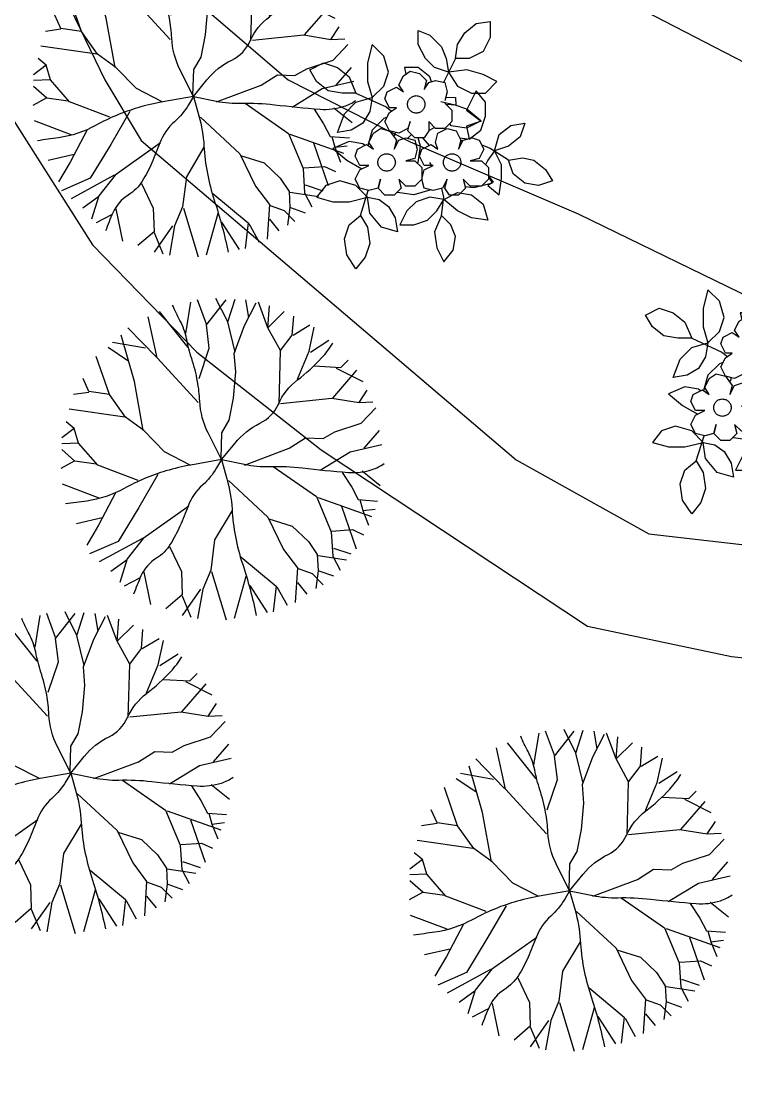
# Model space of a CAD drawing. Header units: millimetres. Extents: x 1101 to 4203, y 1053 to 1744.
# Drawn here: x 1724.87 to 1735.69, y 1444.47 to 1460.48 of the extents above; entities that cross this region are included whole.
import ezdxf

# ---------------------------------------------------------------- set-up
doc = ezdxf.new("R2010")
doc.units = ezdxf.units.MM
doc.layers.add('01_Fina', color=7, linetype='Continuous')
doc.layers.add('NEW_PLANTS', color=7, linetype='Continuous')
doc.styles.get("Standard").update_dxf_attribs({"font": 'arial.ttf'})

# ---------------------------------------------------------------- blocks, each defined once
blk = doc.blocks.new('shrubs')
at = {"layer": 'NEW_PLANTS', "color": 70, "linetype": 'Continuous'}
for points in [[(4520.96, 914.63), (4520.96, 913.08), (4520.3, 911.76), (4518.98, 911.1), (4517.65, 911.1), (4517.87, 912.42), (4518.54, 913.53), (4519.64, 914.41)], [(4514.12, 913.75), (4515.23, 913.3), (4516.33, 912.2), (4516.77, 911.1), (4516.99, 909.78), (4515.67, 910.22), (4514.79, 911.1), (4514.12, 912.42)], [(4509.71, 912.42), (4509.27, 910.66), (4509.27, 908.89), (4509.71, 907.35), (4510.82, 908.45), (4511.26, 909.78), (4510.82, 911.32)], [(4503.76, 910), (4505.08, 910.66), (4506.4, 910.22), (4507.51, 909.33), (4508.17, 907.79), (4506.85, 907.79), (4505.52, 908.01), (4504.42, 908.89)], [(4521.62, 908.89), (4520.3, 909.55), (4518.76, 910), (4516.99, 909.78), (4517.87, 908.45), (4519.2, 907.79), (4520.52, 907.79)], [(4506.4, 904.04), (4507.07, 905.8), (4508.17, 906.91), (4509.71, 907.35), (4509.49, 906.03), (4508.83, 904.92), (4507.73, 904.26)], [(4518.98, 903.38), (4520.08, 904.26), (4520.52, 905.58), (4520.52, 906.91), (4519.64, 908.01), (4518.73, 906.15), (4520.1, 905.12), (4518.73, 904.64)], [(4524.27, 904.92), (4523.83, 903.6), (4522.73, 902.72), (4521.4, 902.28), (4521.84, 903.82), (4522.95, 904.7)], [(4526.92, 899.41), (4525.59, 898.97), (4524.27, 899.19), (4523.17, 900.07), (4522.73, 901.39), (4524.05, 901.61), (4525.15, 901.39), (4526.25, 900.51)], [(4504.42, 897.86), (4505.96, 897.42), (4507.51, 897.42), (4509.27, 897.86), (4508.17, 898.97), (4506.63, 899.41), (4505.3, 898.97)], [(4520.74, 895.66), (4519.2, 895.88), (4517.87, 896.54), (4516.55, 897.64), (4517.87, 898.3), (4519.2, 898.08), (4520.3, 897.2)], [(4512.14, 894.55), (4510.6, 895), (4509.49, 896.32), (4509.27, 897.86), (4510.37, 897.64), (4511.26, 896.98), (4511.92, 895.88)], [(4512.36, 895.22), (4513.68, 895.22), (4515.01, 895.66), (4515.89, 896.54), (4516.55, 897.64), (4515.23, 897.86), (4513.9, 897.42), (4513.02, 896.54)], [(4508.17, 891.03), (4507.29, 892.35), (4507.07, 893.89), (4507.51, 895.22), (4508.61, 896.1), (4509.27, 895), (4509.49, 893.45), (4509.05, 892.13)], [(4516.55, 891.69), (4517.43, 892.79), (4517.65, 894.11), (4517.21, 895.22), (4516.33, 896.1), (4515.67, 894.55), (4515.89, 893.01)]]:
    blk.add_lwpolyline(points, close=True, dxfattribs=at)
for points in [[(4515.38, 908.87), (4515.23, 909.33), (4514.12, 910.22), (4512.8, 910.22), (4512.94, 909.6)], [(4517.65, 911.1), (4516.51, 908.81)], [(4508.17, 907.79), (4511.04, 906.47), (4511.57, 906.06)], [(4512.61, 908.04), (4512.58, 907.98)], [(4516.73, 907.38), (4517.65, 907.35), (4517.7, 906.63), (4516.76, 906.69)], [(4517.1, 904.86), (4517.21, 904.7), (4518.76, 904.48), (4520.08, 905.14), (4518.76, 906.25), (4517.63, 906.63), (4516.28, 906.94)], [(4511.15, 905.48), (4510.82, 905.36), (4509.71, 904.26), (4509.29, 902.8)], [(4513.25, 904.76), (4513.28, 904.74)], [(4515.65, 904.51), (4515.23, 904.26), (4515.11, 904.26)], [(4509.02, 902.78), (4508.83, 902.94), (4507.51, 903.16), (4505.96, 902.5), (4507.29, 901.39), (4508.74, 900.56)], [(4511.78, 903.65), (4511.92, 903.82), (4511.94, 904.04)], [(4513.48, 903.84), (4513.12, 903.47)], [(4513.13, 903.47), (4513.24, 903.6)], [(4514.03, 901.09), (4514.12, 901.17), (4514.34, 902.72), (4514.11, 903.52)], [(4514.52, 903.52), (4515.14, 902.77)], [(4518.78, 903.4), (4518.09, 903.48)], [(4518.37, 903.26), (4518.15, 903.21)], [(4522.73, 901.39), (4520.96, 902.5), (4520.15, 902.86)], [(4520.8, 899.88), (4521.27, 899.28), (4520.74, 898.97), (4521.84, 898.08), (4522.06, 899.63), (4522.06, 900.95), (4521.4, 902.28), (4520.74, 901.39), (4520.52, 900.95)], [(4515.42, 900.83), (4515.23, 901.17)], [(4514.45, 900.25), (4514.6, 900.19)], [(4516.8, 899.33), (4516.75, 899.35)], [(4520.8, 899.76), (4521.18, 899.19), (4519.42, 898.75), (4518.57, 898.85)], [(4508.61, 896.1), (4509.35, 898.5)], [(4515.25, 898.56), (4515.23, 898.53), (4513.68, 898.08), (4512.14, 898.3), (4512.11, 898.33)], [(4516.33, 896.1), (4516.55, 897.86), (4516.35, 898.68)]]:
    blk.add_lwpolyline(points, dxfattribs=at)
at = {"layer": 'NEW_PLANTS', "color": 30, "linetype": 'Continuous', "true_color": 0xf26722}
blk.add_lwpolyline([(4516.64, 906.81), (4517.3, 906.15), (4517.3, 905.06), (4516.64, 904.4), (4515.76, 904.4), (4515.11, 905.06), (4515.11, 904.18), (4514.67, 903.52), (4513.79, 903.52), (4513.13, 904.18), (4513.35, 905.06), (4513.13, 904.4), (4512.26, 903.96), (4511.38, 904.18), (4510.94, 905.06), (4511.38, 905.93), (4512.04, 906.37), (4511.38, 906.37), (4510.94, 907.25), (4511.16, 907.91), (4512.04, 908.34), (4512.7, 907.91), (4512.26, 908.56), (4512.7, 909.44), (4513.35, 909.88), (4514.23, 909.66), (4514.89, 909), (4514.67, 908.12), (4515.11, 908.78), (4515.76, 909), (4516.64, 908.78), (4516.86, 907.91), (4516.64, 907.03)], dxfattribs=at)
for points in [[(4513.1, 906.71, -0.098476), (4513.16, 907.03, -0.098485), (4513.34, 907.29, -0.098498), (4513.61, 907.47, -0.098507), (4513.93, 907.54, -0.098507), (4514.24, 907.47, -0.098498), (4514.51, 907.29, -0.098485), (4514.69, 907.03, -0.098476), (4514.75, 906.71, -0.098476), (4514.69, 906.39, -0.098485), (4514.51, 906.12, -0.098498), (4514.24, 905.94, -0.098507), (4513.93, 905.88, -0.098507), (4513.61, 905.94, -0.098498), (4513.34, 906.12, -0.098485), (4513.16, 906.39, -0.098476)], [(4510.27, 901.17, -0.098476), (4510.33, 901.49, -0.098485), (4510.51, 901.76, -0.098498), (4510.78, 901.94, -0.098507), (4511.1, 902, -0.098507), (4511.42, 901.94, -0.098498), (4511.68, 901.76, -0.098485), (4511.86, 901.49, -0.098476), (4511.93, 901.17, -0.098476), (4511.86, 900.86, -0.098485), (4511.68, 900.59, -0.098498), (4511.42, 900.41, -0.098507), (4511.1, 900.34, -0.098507), (4510.78, 900.41, -0.098498), (4510.51, 900.59, -0.098485), (4510.33, 900.86, -0.098476)], [(4516.51, 901.17, -0.098476), (4516.57, 901.49, -0.098485), (4516.75, 901.76, -0.098498), (4517.02, 901.94, -0.098507), (4517.34, 902, -0.098507), (4517.66, 901.94, -0.098498), (4517.93, 901.76, -0.098485), (4518.11, 901.49, -0.098476), (4518.17, 901.17, -0.098476), (4518.11, 900.86, -0.098485), (4517.93, 900.59, -0.098498), (4517.66, 900.41, -0.098507), (4517.34, 900.34, -0.098507), (4517.02, 900.41, -0.098498), (4516.75, 900.59, -0.098485), (4516.57, 900.86, -0.098476)]]:
    blk.add_lwpolyline(points, format="xyb", close=True, dxfattribs=at)
for points in [[(4509.41, 900.89), (4508.53, 900.89), (4508.1, 901.77), (4508.31, 902.43), (4509.19, 902.87), (4509.85, 902.43), (4509.41, 903.08), (4509.85, 903.96), (4510.51, 904.4), (4511.38, 904.18), (4512.04, 903.3), (4511.82, 902.43), (4512.26, 903.3), (4512.92, 903.52), (4513.79, 903.3), (4514.01, 902.43), (4513.79, 901.55), (4512.92, 901.33), (4513.79, 901.33), (4514.45, 900.67), (4514.45, 899.58), (4513.79, 898.92), (4512.92, 898.92), (4512.26, 899.58), (4512.48, 898.7), (4511.82, 898.04), (4510.94, 898.04), (4510.29, 898.7), (4510.51, 899.58), (4510.29, 898.7), (4509.41, 898.48), (4508.53, 898.7), (4508.1, 899.58), (4508.53, 900.46)], [(4515.54, 900.89), (4514.67, 900.89), (4514.23, 901.77), (4514.45, 902.43), (4515.33, 902.87), (4515.98, 902.43), (4515.76, 903.08), (4515.98, 903.96), (4516.86, 904.4), (4517.74, 904.18), (4518.17, 903.3), (4517.95, 902.43), (4518.39, 903.3), (4519.27, 903.52), (4519.93, 903.3), (4520.36, 902.43), (4519.93, 901.55), (4519.05, 901.33), (4520.15, 901.33), (4520.8, 900.67), (4520.8, 899.58), (4520.15, 898.92), (4519.05, 898.92), (4518.39, 899.58), (4518.61, 898.7), (4517.95, 898.04), (4517.08, 898.04), (4516.64, 898.7), (4516.86, 899.58), (4516.42, 898.7), (4515.54, 898.48), (4514.67, 898.7), (4514.45, 899.58), (4514.67, 900.46)]]:
    blk.add_lwpolyline(points, close=True, dxfattribs=at)
blk = doc.blocks.new('tree9')
at = {"color": 106}
for p, q in [((950.745, 450.953), (951.137, 453.397)), ((952.341, 451.69), (951.65, 453.574)), ((952.341, 451.634), (953.87, 453.574)), ((953.992, 451.858), (953.078, 453.686)), ((953.992, 451.858), (954.561, 453.63)), ((955.298, 451.578), (956.212, 453.341)), ((955.643, 452.203), (955.41, 453.574)), ((957.117, 451.41), (956.38, 453.397)), ((957.117, 451.41), (957.238, 453.117)), ((948.525, 449.069), (947.835, 452.259)), ((950.913, 449.871), (948.693, 452.66)), ((957.117, 451.41), (958.376, 452.66)), ((959.001, 450.841), (959.113, 452.315)), ((948.46, 449.125), (946.24, 451.41)), ((952.564, 449.815), (952.341, 451.634)), ((954.561, 449.526), (953.992, 451.858)), ((954.505, 449.414), (955.298, 451.578)), ((958.087, 449.638), (957.117, 451.41)), ((959.057, 450.841), (960.363, 451.634)), ((960.307, 449.582), (960.708, 451.466)), ((946.753, 447.25), (945.727, 450.841)), ((958.087, 449.638), (959.001, 450.841)), ((946.24, 448.845), (944.71, 449.871)), ((947.611, 449.815), (945.046, 450.272)), ((951.772, 447.473), (952.564, 449.815)), ((960.419, 449.526), (961.846, 450.44)), ((944.822, 446.223), (943.796, 449.19)), ((951.706, 445.598), (948.525, 449.069)), ((954.617, 447.987), (954.505, 449.414)), ((957.975, 445.487), (958.087, 449.638)), ((959.402, 447.417), (960.307, 449.582)), ((962.76, 448.332), (963.329, 448.901)), ((960.708, 448.444), (962.76, 448.332)), ((962.135, 445.944), (964.01, 448.108)), ((962.415, 448.276), (964.467, 447.25)), ((943.227, 446.457), (942.77, 447.473)), ((947.443, 443.434), (946.753, 447.25)), ((954.439, 445.944), (954.617, 447.987)), ((944.822, 446.223), (943.227, 446.457)), ((964.178, 445.598), (964.813, 446.569)), ((943.227, 446.391), (942.033, 446.223)), ((946.072, 444.46), (944.822, 446.223)), ((954.104, 444.227), (954.439, 445.944)), ((958.087, 445.542), (962.07, 445.944)), ((962.07, 445.944), (964.178, 445.598)), ((964.178, 445.598), (965.26, 445.654)), ((946.016, 444.46), (941.688, 445.085)), ((964.355, 444.003), (965.493, 445.197)), ((942.089, 443.602), (941.464, 444.115)), ((947.499, 443.434), (946.072, 444.46)), ((953.535, 443.266), (954.104, 444.227)), ((962.303, 443.322), (964.355, 444.003)), ((942.089, 443.602), (941.119, 442.865)), ((942.425, 442.464), (942.089, 443.602)), ((949.094, 441.783), (947.499, 443.434)), ((953.479, 441.27), (953.535, 443.266)), ((961.389, 442.809), (962.303, 443.322)), ((964.579, 442.063), (965.773, 443.434)), ((942.425, 442.464), (941.119, 442.408)), ((943.908, 440.757), (942.425, 442.464)), ((958.768, 442.063), (960.027, 442.865)), ((960.027, 442.865), (961.389, 442.809)), ((963.497, 441.783), (965.951, 442.352)), ((942.145, 441.046), (941.119, 441.951)), ((951.081, 440.757), (949.094, 441.783)), ((955.298, 440.757), (958.768, 442.063)), ((961.165, 440.356), (963.497, 441.783)), ((942.089, 441.046), (941.063, 440.477)), ((943.796, 440.813), (942.145, 441.046)), ((947.042, 439.563), (943.908, 440.757)), ((948.581, 440.02), (947.098, 437.455)), ((957.518, 440.645), (960.876, 438.313)), ((962.872, 440.188), (963.609, 439.05)), ((964.411, 440.3), (965.829, 439.162)), ((944.02, 438.192), (941.175, 439.274)), ((954.048, 439.563), (957.117, 436.718)), ((963.609, 439.05), (964.122, 438.08)), ((945.279, 438.593), (943.964, 436.084)), ((960.876, 438.313), (962.014, 435.58)), ((960.997, 438.248), (965.148, 436.774)), ((947.098, 437.455), (945.503, 434.834)), ((950.969, 437.567), (947.443, 435.067)), ((962.816, 437.567), (963.954, 434.264)), ((964.122, 438.08), (965.605, 437.968)), ((964.234, 438.08), (964.467, 437.231)), ((944.253, 436.662), (942.257, 436.205)), ((954.328, 437.231), (952.966, 434.945)), ((957.117, 436.718), (958.32, 434.209)), ((957.173, 436.597), (959.001, 436.028)), ((964.467, 437.231), (965.438, 437.343)), ((964.467, 437.231), (964.924, 436.084)), ((943.964, 436.084), (943.059, 434.554)), ((959.001, 436.028), (960.251, 434.834)), ((962.07, 435.636), (963.665, 435.748)), ((963.665, 435.748), (964.523, 435.347)), ((947.378, 435.067), (944.02, 433.238)), ((947.443, 435.067), (946.184, 433.472)), ((952.966, 434.945), (952.676, 432.613)), ((962.014, 435.58), (962.135, 433.695)), ((945.503, 434.834), (943.283, 433.863)), ((949.486, 434.432), (950.4, 432.501)), ((958.32, 434.209), (959.402, 432.781)), ((960.251, 434.834), (960.932, 433.807)), ((962.191, 434.32), (963.553, 433.863)), ((946.184, 433.416), (944.934, 432.501)), ((946.184, 433.472), (945.615, 431.643)), ((955.018, 433.639), (957.751, 431.363)), ((960.932, 433.807), (960.997, 432.557)), ((960.997, 433.751), (963.217, 433.416)), ((962.135, 433.695), (962.704, 432.613)), ((950.4, 432.501), (950.456, 430.682)), ((952.676, 432.613), (952.051, 431.13)), ((952.732, 432.501), (953.87, 428.742)), ((959.402, 432.781), (959.225, 430.104)), ((959.458, 432.725), (960.54, 432.334)), ((960.997, 432.557), (960.82, 431.186)), ((961.053, 432.557), (962.191, 432.156)), ((947.154, 431.988), (945.96, 431.363)), ((947.499, 432.445), (948.012, 429.936)), ((955.41, 432.1), (954.505, 428.854)), ((959.402, 431.643), (960.139, 430.738)), ((960.54, 432.334), (961.389, 431.475)), ((951.884, 431.13), (950.456, 429.087)), ((952.051, 431.13), (951.65, 428.854)), ((955.699, 431.419), (957.061, 429.311)), ((957.751, 431.363), (957.518, 429.367)), ((957.807, 431.307), (958.6, 429.88)), ((950.456, 430.682), (949.206, 429.6)), ((950.456, 430.617), (951.137, 428.966))]:
    blk.add_line(p, q, dxfattribs=at)
for points in [[(953.512, 441.175), (952.469, 443.261, -0.10411), (951.828, 445.71, 0.032984), (951.65, 447.25, 0.034072), (951.203, 449.013, -0.030956), (950.801, 450.552, 0.076171), (950.288, 451.979, -0.026216), (949.719, 453.173, 1.568784)], [(953.512, 441.175), (954.561, 442.464, -0.107856), (956.492, 444.003, 0.175024), (957.919, 445.487, -0.125464), (959.402, 447.362, 0.043348), (961.277, 449.069, 0.04978), (962.135, 450.207, -8.896609)], [(953.512, 441.175), (951.137, 440.757, 0.029099), (949.206, 440.3, 0.05336), (945.96, 438.938, -0.09082), (943.059, 437.968, -0.003401), (941.408, 437.744, 1.084963)], [(953.512, 441.175), (953.133, 440.533, -0.07796), (952.051, 439.218, 0.120857), (950.913, 437.567, -0.011392), (950.288, 436.028, -0.038005), (949.542, 434.61, -0.112949), (948.46, 433.528, 0.14803), (947.266, 432.156, 0.020427), (946.697, 430.738, 1.639795)], [(953.512, 441.175), (955.298, 440.813, 0.056937), (957.238, 440.645, -0.035612), (959.794, 440.533, 0.008822), (963.329, 440.188, 0.099585), (965.204, 440.412, 0.073278), (966.118, 440.869, -1.918828)], [(953.512, 441.175), (953.936, 439.675, -0.054456), (954.328, 437.343, 0.065281), (955.13, 433.126, -0.028329), (956.212, 429.087, 4.035528)]]:
    blk.add_lwpolyline(points, format="xyb", dxfattribs=at)
at = {"color": 106, "flags": 1}
for tag, p in [('ITEM', (953.789, 443.708)), ('SIZE', (953.535, 441.158))]:
    blk.add_attdef(tag, p, '', height=2.086, dxfattribs=at)
blk = doc.blocks.new('Borde del rio puyo')
for name, p, xscale, yscale, zscale in [('tree9', (1541.472, 1373.279), 0.1950770953426661, 0.1950770953426661, 0.1950770953426661), ('shrubs', (1014.792, 1315.388), 0.1586335689872081, 0.1586335689872081, 0.1586335689872081), ('shrubs', (1019.872, 1311.676), 0.1586335689872081, 0.1586335689872081, 0.1586335689872081), ('tree9', (1541.897, 1367.782), 0.1950770953426661, 0.1950770953426661, 0.1950770953426661), ('tree9', (1539.615, 1363.037), 0.1950770953426661, 0.1950770953426661, 0.1950770953426661), ('tree9', (1547.164, 1361.256), 0.1950770953426661, 0.1950770953426661, 0.1950770953426661)]:
    blk.add_blockref(name, p, dxfattribs=dict(xscale=xscale, yscale=yscale, zscale=zscale))

msp = doc.modelspace()

# ---------------------------------------------------------------- linework, layer by layer
msp.add_spline([(1206.55, 1742.411), (1198.036, 1713.245), (1191.712, 1699.458), (1188.115, 1692.655), (1185.804, 1676.355), (1188.204, 1664.121), (1192.37, 1645.395), (1198.957, 1631.579), (1205.919, 1617.923), (1212.006, 1606.116), (1219.798, 1593.741), (1226.027, 1584.556), (1235.412, 1573.916), (1239.381, 1569.044), (1262.456, 1553.753), (1273.817, 1547.943), (1292.279, 1545.864), (1304.629, 1545.032), (1323.86, 1547.241), (1343.768, 1554.244), (1348.177, 1560.24), (1355.099, 1558.478), (1361.05, 1563.528), (1368.811, 1564.744), (1375.81, 1569.684), (1387.223, 1575.308), (1397.875, 1585.58), (1409.717, 1597.182), (1418.41, 1615.582), (1419.855, 1625.077), (1420.374, 1641.997), (1422.228, 1651.701), (1429.173, 1651.447), (1435.26, 1654.709), (1443.361, 1656.59), (1455.3, 1651.182), (1462.27, 1643.182), (1465.927, 1633.22), (1474.194, 1620.717), (1478.652, 1616.668), (1481.052, 1602.658), (1484.132, 1591.314), (1484.891, 1574.332), (1484.358, 1564.209), (1486.422, 1559.181), (1489.394, 1548.073), (1492.669, 1543.867), (1495.886, 1536.945), (1501.551, 1533.066), (1522.852, 1526.997), (1548.84, 1524.652), (1563.366, 1519.91), (1597.015, 1518.916), (1608.069, 1518.759), (1621.874, 1530.8), (1629.228, 1540.852), (1637.328, 1541.751), (1654.578, 1528.415), (1666.447, 1514.072), (1678.809, 1502.283), (1683.259, 1485.417), (1688.258, 1473.248), (1696.093, 1461.999), (1707.128, 1455.142), (1716.579, 1451.321), (1728.091, 1440.45), (1739.119, 1428.492), (1751.998, 1419.885), (1768.138, 1407.716), (1779.751, 1403.892), (1792.302, 1394.742), (1800.327, 1389.872), (1811.751, 1382.948), (1818.472, 1377.635), (1820.168, 1369.015), (1828.212, 1360.848), (1834.333, 1353.311), (1847.27, 1343.538), (1858.598, 1336.789), (1868.42, 1330.801), (1878.399, 1329.631), (1894.155, 1331.085)], degree=3)
for points, knots in [([(1581.9, 1515.8), (1582.209, 1515.812), (1582.517, 1515.825), (1584.749, 1515.917), (1586.661, 1516.002), (1589.75, 1516.082), (1590.935, 1516.099), (1593.066, 1516.088), (1594.015, 1516.068), (1595.507, 1516.005), (1596.052, 1515.975), (1597.206, 1515.896), (1597.824, 1515.843), (1599.088, 1515.729), (1599.731, 1515.668), (1601.692, 1515.499), (1603.039, 1515.403), (1605.802, 1515.409), (1607.221, 1515.51), (1609.859, 1516.073), (1611.019, 1516.465), (1613.224, 1517.462), (1614.271, 1518.067), (1617.265, 1520.139), (1619.046, 1521.855), (1621.374, 1524.643), (1622.074, 1525.575), (1623.163, 1527.164), (1623.576, 1527.806), (1624.31, 1529.013), (1624.635, 1529.579), (1625.25, 1530.689), (1625.542, 1531.235), (1626.391, 1532.829), (1626.923, 1533.828), (1627.984, 1535.58), (1628.513, 1536.33), (1629.362, 1537.265), (1629.679, 1537.557), (1630.215, 1537.957), (1630.43, 1538.094), (1630.882, 1538.333), (1631.134, 1538.443), (1632.092, 1538.78), (1632.921, 1538.936), (1634.703, 1539.036), (1635.655, 1538.982), (1637.487, 1538.691), (1638.363, 1538.458), (1640.509, 1537.669), (1641.749, 1537.008), (1644.154, 1535.367), (1645.317, 1534.387), (1647.572, 1532.196), (1648.662, 1530.986), (1650.665, 1528.58), (1651.586, 1527.397), (1653.392, 1525.016), (1654.277, 1523.818), (1656.833, 1520.387), (1658.522, 1518.155), (1661.094, 1515.204), (1661.811, 1514.423), (1663.051, 1513.157), (1663.554, 1512.665), (1664.48, 1511.801), (1664.896, 1511.428), (1665.732, 1510.702), (1666.152, 1510.348), (1667.414, 1509.304), (1668.254, 1508.634), (1670.432, 1506.883), (1671.73, 1505.822), (1674.014, 1503.68), (1674.997, 1502.601), (1676.088, 1501.01), (1676.373, 1500.528), (1676.897, 1499.488), (1677.133, 1498.936), (1677.889, 1496.891), (1678.29, 1495.233), (1678.989, 1491.675), (1679.286, 1489.778), (1679.853, 1486.828), (1680.068, 1485.807), (1680.692, 1483.326), (1681.136, 1481.91), (1682.135, 1479.162), (1682.692, 1477.827), (1683.861, 1475.26), (1684.47, 1474.026), (1685.498, 1472.041), (1685.903, 1471.28), (1686.741, 1469.749), (1687.175, 1468.982), (1688.531, 1466.693), (1689.509, 1465.184), (1691.426, 1462.635), (1692.317, 1461.571), (1693.845, 1459.986), (1694.43, 1459.428), (1695.636, 1458.368), (1696.258, 1457.863), (1698.174, 1456.424), (1699.516, 1455.563), (1702.078, 1454.128), (1703.287, 1453.53), (1705.072, 1452.742), (1705.637, 1452.506), (1706.765, 1452.058), (1707.324, 1451.847), (1708.977, 1451.24), (1710.047, 1450.866), (1711.837, 1450.197), (1712.579, 1449.905), (1713.779, 1449.38), (1714.256, 1449.154), (1715.08, 1448.726), (1715.433, 1448.527), (1716.137, 1448.1), (1716.484, 1447.874), (1717.516, 1447.156), (1718.189, 1446.628), (1720.655, 1444.501), (1722.373, 1442.622), (1725.096, 1439.388), (1726.117, 1438.121), (1728.18, 1435.581), (1729.222, 1434.305), (1731.179, 1432.028), (1732.08, 1431.021), (1733.902, 1429.128), (1734.817, 1428.237), (1736.3, 1426.924), (1736.835, 1426.474), (1737.932, 1425.604), (1738.487, 1425.188), (1740.166, 1423.987), (1741.301, 1423.246), (1744.327, 1421.334), (1746.205, 1420.214), (1748.62, 1418.614), (1749.254, 1418.177), (1750.261, 1417.442), (1750.645, 1417.151), (1751.417, 1416.546), (1751.802, 1416.234), (1752.957, 1415.278), (1753.726, 1414.611), (1756.092, 1412.533), (1757.709, 1411.073), (1761.171, 1408.287), (1763.017, 1406.96), (1765.564, 1405.603), (1766.066, 1405.356), (1767.034, 1404.92), (1767.497, 1404.729), (1768.414, 1404.38), (1768.872, 1404.22), (1770.237, 1403.77), (1771.137, 1403.511), (1773.403, 1402.879), (1774.737, 1402.527), (1776.522, 1401.953), (1777.057, 1401.765), (1778.164, 1401.328), (1778.718, 1401.075), (1779.828, 1400.491), (1780.379, 1400.163), (1782.211, 1398.972), (1783.489, 1397.97), (1786.122, 1395.807), (1787.477, 1394.647), (1789.384, 1393.163), (1789.847, 1392.813), (1790.724, 1392.18), (1791.132, 1391.897), (1791.949, 1391.351), (1792.358, 1391.087), (1793.584, 1390.316), (1794.4, 1389.831), (1796.223, 1388.771), (1797.222, 1388.207), (1798.704, 1387.348), (1799.21, 1387.049), (1800.224, 1386.44), (1800.73, 1386.131), (1802.25, 1385.193), (1803.268, 1384.553), (1805.198, 1383.349), (1806.103, 1382.788), (1807.666, 1381.844), (1808.308, 1381.462), (1809.345, 1380.861), (1809.729, 1380.642), (1810.455, 1380.235), (1810.792, 1380.05), (1811.446, 1379.688), (1811.766, 1379.51), (1812.694, 1378.983), (1813.269, 1378.638), (1814.268, 1377.956), (1814.692, 1377.62), (1815.279, 1377.046), (1815.479, 1376.804), (1815.683, 1376.491), (1815.731, 1376.407), (1815.823, 1376.228), (1815.869, 1376.125), (1815.959, 1375.885), (1816.003, 1375.751), (1816.168, 1375.152), (1816.264, 1374.568), (1816.418, 1373.22), (1816.476, 1372.458), (1816.659, 1370.817), (1816.781, 1369.937), (1817.101, 1368.725), (1817.19, 1368.433), (1817.378, 1367.903), (1817.472, 1367.667), (1817.672, 1367.214), (1817.779, 1366.993), (1818.12, 1366.351), (1818.371, 1365.947), (1819.309, 1364.613), (1820.077, 1363.807), (1821.64, 1362.365), (1822.439, 1361.726), (1823.967, 1360.518), (1824.697, 1359.95), (1825.355, 1359.386), (1825.365, 1359.378), (1825.375, 1359.369)], [692.631066, 692.631066, 692.631066, 692.631066, 693.545059, 693.545059, 699.24594, 699.24594, 702.815468, 702.815468, 705.699074, 705.699074, 707.366835, 707.366835, 709.237004, 709.237004, 711.107173, 711.107173, 714.84751, 714.84751, 718.587848, 718.587848, 721.726568, 721.726568, 724.865289, 724.865289, 731.197101, 731.197101, 734.165399, 734.165399, 736.112661, 736.112661, 737.77625, 737.77625, 739.43984, 739.43984, 742.778472, 742.778472, 746.117105, 746.117105, 748.11172, 748.11172, 749.432696, 749.432696, 750.753672, 750.753672, 754.013145, 754.013145, 757.272618, 757.272618, 760.532091, 760.532091, 765.491675, 765.491675, 770.451259, 770.451259, 775.410843, 775.410843, 779.839059, 779.839059, 784.267275, 784.267275, 792.527909, 792.527909, 795.560116, 795.560116, 797.532207, 797.532207, 799.074875, 799.074875, 800.617544, 800.617544, 803.702881, 803.702881, 808.820752, 808.820752, 813.938622, 813.938622, 816.155697, 816.155697, 818.372772, 818.372772, 823.941158, 823.941158, 829.509544, 829.509544, 832.400326, 832.400326, 836.513395, 836.513395, 840.626463, 840.626463, 844.598843, 844.598843, 847.109934, 847.109934, 849.621025, 849.621025, 854.643208, 854.643208, 858.446204, 858.446204, 860.62186, 860.62186, 862.797517, 862.797517, 867.148831, 867.148831, 870.854811, 870.854811, 872.546624, 872.546624, 874.238438, 874.238438, 877.622065, 877.622065, 880.185657, 880.185657, 881.993819, 881.993819, 883.448314, 883.448314, 884.902808, 884.902808, 887.811797, 887.811797, 895.73691, 895.73691, 900.537522, 900.537522, 905.338133, 905.338133, 909.227908, 909.227908, 912.859172, 912.859172, 914.817356, 914.817356, 916.775541, 916.775541, 920.691909, 920.691909, 927.274835, 927.274835, 929.696436, 929.696436, 931.239491, 931.239491, 932.782547, 932.782547, 935.868657, 935.868657, 942.179292, 942.179292, 948.489928, 948.489928, 949.993133, 949.993133, 951.318318, 951.318318, 952.643502, 952.643502, 955.293871, 955.293871, 959.493289, 959.493289, 961.390932, 961.390932, 963.620189, 963.620189, 965.849445, 965.849445, 971.036767, 971.036767, 976.224089, 976.224089, 977.838381, 977.838381, 979.205399, 979.205399, 980.572417, 980.572417, 983.306452, 983.306452, 986.754676, 986.754676, 988.604973, 988.604973, 990.455271, 990.455271, 994.155866, 994.155866, 997.315271, 997.315271, 999.451304, 999.451304, 1000.68022, 1000.68022, 1001.738987, 1001.738987, 1002.797754, 1002.797754, 1004.915288, 1004.915288, 1007.032822, 1007.032822, 1008.719796, 1008.719796, 1009.357501, 1009.357501, 1010.082654, 1010.082654, 1010.807807, 1010.807807, 1013.000807, 1013.000807, 1015.193806, 1015.193806, 1017.386806, 1017.386806, 1018.071955, 1018.071955, 1018.617831, 1018.617831, 1019.163707, 1019.163707, 1020.255459, 1020.255459, 1022.998233, 1022.998233, 1025.741006, 1025.741006, 1028.48378, 1028.48378, 1028.525833, 1028.525833, 1028.525833, 1028.525833]), ([(1584.9, 1512.921), (1586.843, 1513), (1588.752, 1513.07), (1591.477, 1513.097), (1592.32, 1513.096), (1593.82, 1513.068), (1594.478, 1513.048), (1595.523, 1512.999), (1595.912, 1512.977), (1596.639, 1512.928), (1596.978, 1512.902), (1597.682, 1512.844), (1598.043, 1512.812), (1599.149, 1512.711), (1599.919, 1512.638), (1601.933, 1512.476), (1603.217, 1512.397), (1605.934, 1512.416), (1607.371, 1512.513), (1609.264, 1512.874), (1609.666, 1512.964), (1610.454, 1513.167), (1610.842, 1513.28), (1611.99, 1513.652), (1612.731, 1513.943), (1615.051, 1515.005), (1616.527, 1515.92), (1619.246, 1517.984), (1620.491, 1519.134), (1622.783, 1521.588), (1623.831, 1522.893), (1625.492, 1525.229), (1626.145, 1526.238), (1626.994, 1527.664), (1627.227, 1528.07), (1627.667, 1528.859), (1627.877, 1529.244), (1628.48, 1530.366), (1628.849, 1531.068), (1629.614, 1532.471), (1630.001, 1533.142), (1630.716, 1534.238), (1631.042, 1534.66), (1631.505, 1535.156), (1631.668, 1535.299), (1631.879, 1535.455), (1631.946, 1535.499), (1632.049, 1535.557), (1632.086, 1535.577), (1632.179, 1535.621), (1632.233, 1535.645), (1632.414, 1535.716), (1632.563, 1535.765), (1633.09, 1535.9), (1633.544, 1535.97), (1634.557, 1536.019), (1635.114, 1535.998), (1636.1, 1535.882), (1636.525, 1535.806), (1637.353, 1535.606), (1637.759, 1535.483), (1639.01, 1535.026), (1639.847, 1534.609), (1641.534, 1533.555), (1642.381, 1532.917), (1644.075, 1531.441), (1644.92, 1530.604), (1647.363, 1527.949), (1648.94, 1525.933), (1652.057, 1521.796), (1653.6, 1519.665), (1656.946, 1515.376), (1658.75, 1513.217), (1661.253, 1510.72), (1661.684, 1510.304), (1662.441, 1509.603), (1662.759, 1509.316), (1663.391, 1508.76), (1663.707, 1508.488), (1664.65, 1507.692), (1665.272, 1507.184), (1667.097, 1505.711), (1668.256, 1504.795), (1670.334, 1503.034), (1671.251, 1502.19), (1672.344, 1501.008), (1672.655, 1500.642), (1673.151, 1499.993), (1673.349, 1499.708), (1673.622, 1499.271), (1673.712, 1499.117), (1673.891, 1498.789), (1673.978, 1498.618), (1674.233, 1498.082), (1674.395, 1497.695), (1674.933, 1496.225), (1675.261, 1494.976), (1675.847, 1492.174), (1676.106, 1490.625), (1676.588, 1487.914), (1676.792, 1486.81), (1677.162, 1485.101), (1677.297, 1484.52), (1677.848, 1482.353), (1678.331, 1480.833), (1679.477, 1477.71), (1680.157, 1476.121), (1681.427, 1473.409), (1682.001, 1472.264), (1682.864, 1470.609), (1683.144, 1470.082), (1683.72, 1469.017), (1684.016, 1468.48), (1684.931, 1466.866), (1685.577, 1465.781), (1686.948, 1463.66), (1687.669, 1462.622), (1689.255, 1460.556), (1690.123, 1459.53), (1691.617, 1457.972), (1692.194, 1457.413), (1693.376, 1456.351), (1693.983, 1455.844), (1695.842, 1454.396), (1697.132, 1453.525), (1699.465, 1452.134), (1700.493, 1451.579), (1702.559, 1450.564), (1703.596, 1450.102), (1705.095, 1449.491), (1705.551, 1449.313), (1706.44, 1448.976), (1706.875, 1448.815), (1708.152, 1448.351), (1708.962, 1448.065), (1710.466, 1447.51), (1711.161, 1447.241), (1712.207, 1446.797), (1712.592, 1446.622), (1713.184, 1446.332), (1713.406, 1446.217), (1713.895, 1445.95), (1714.168, 1445.79), (1714.716, 1445.445), (1714.99, 1445.262), (1715.811, 1444.678), (1716.36, 1444.245), (1718.275, 1442.59), (1719.645, 1441.149), (1722.416, 1437.946), (1723.821, 1436.186), (1726.732, 1432.61), (1728.243, 1430.782), (1731.545, 1427.196), (1733.337, 1425.436), (1736.93, 1422.557), (1738.521, 1421.475), (1741.613, 1419.486), (1743.117, 1418.579), (1745.5, 1417.081), (1746.426, 1416.481), (1747.635, 1415.641), (1747.963, 1415.407), (1748.563, 1414.964), (1748.841, 1414.753), (1749.402, 1414.314), (1749.685, 1414.088), (1750.538, 1413.39), (1751.115, 1412.901), (1752.875, 1411.375), (1754.089, 1410.282), (1756.664, 1408.058), (1758.027, 1406.925), (1761.002, 1404.758), (1762.618, 1403.722), (1764.824, 1402.627), (1765.25, 1402.429), (1766.247, 1401.996), (1766.807, 1401.777), (1767.902, 1401.379), (1768.44, 1401.2), (1770.018, 1400.704), (1771.023, 1400.427), (1772.909, 1399.908), (1773.79, 1399.666), (1775.396, 1399.172), (1776.121, 1398.92), (1776.946, 1398.576), (1777.126, 1398.496), (1777.48, 1398.33), (1777.659, 1398.241), (1778.198, 1397.959), (1778.563, 1397.749), (1779.847, 1396.951), (1780.802, 1396.251), (1782.822, 1394.651), (1783.886, 1393.751), (1786.172, 1391.863), (1787.396, 1390.873), (1789.299, 1389.513), (1789.857, 1389.136), (1790.959, 1388.418), (1791.506, 1388.077), (1793.128, 1387.091), (1794.182, 1386.487), (1795.712, 1385.611), (1796.222, 1385.319), (1797.117, 1384.8), (1797.504, 1384.573), (1798.644, 1383.892), (1799.397, 1383.43), (1801.687, 1382.01), (1803.256, 1381.014), (1805.466, 1379.667), (1806.015, 1379.335), (1807.03, 1378.736), (1807.489, 1378.468), (1808.235, 1378.042), (1808.514, 1377.884), (1809.363, 1377.409), (1809.898, 1377.117), (1810.872, 1376.57), (1811.312, 1376.313), (1812.06, 1375.839), (1812.368, 1375.621), (1812.825, 1375.257), (1812.971, 1375.111), (1813.077, 1374.99), (1813.096, 1374.964), (1813.105, 1374.951)], [695.477058, 695.477058, 695.477058, 695.477058, 701.285932, 701.285932, 703.92449, 703.92449, 706.017393, 706.017393, 707.267563, 707.267563, 708.364357, 708.364357, 709.461151, 709.461151, 711.654738, 711.654738, 714.968927, 714.968927, 718.283116, 718.283116, 719.16254, 719.16254, 720.041965, 720.041965, 721.800814, 721.800814, 725.732107, 725.732107, 729.663401, 729.663401, 733.594694, 733.594694, 736.451765, 736.451765, 737.570755, 737.570755, 738.689745, 738.689745, 740.927726, 740.927726, 743.601644, 743.601644, 746.275562, 746.275562, 748.147128, 748.147128, 749.168727, 749.168727, 749.784579, 749.784579, 750.400431, 750.400431, 751.632136, 751.632136, 754.127881, 754.127881, 756.623626, 756.623626, 758.564122, 758.564122, 760.504618, 760.504618, 764.575224, 764.575224, 768.645829, 768.645829, 772.716435, 772.716435, 780.504359, 780.504359, 788.292284, 788.292284, 796.080208, 796.080208, 797.651178, 797.651178, 798.757959, 798.757959, 799.86474, 799.86474, 802.078303, 802.078303, 806.504032, 806.504032, 810.929761, 810.929761, 812.987114, 812.987114, 814.663882, 814.663882, 815.605086, 815.605086, 816.54629, 816.54629, 818.428698, 818.428698, 823.166583, 823.166583, 827.904468, 827.904468, 830.960681, 830.960681, 832.50454, 832.50454, 836.650429, 836.650429, 841.325667, 841.325667, 844.905005, 844.905005, 846.604939, 846.604939, 848.304873, 848.304873, 851.704741, 851.704741, 854.994983, 854.994983, 858.375299, 858.375299, 860.329067, 860.329067, 862.282834, 862.282834, 866.19037, 866.19037, 869.174875, 869.174875, 872.116372, 872.116372, 873.408928, 873.408928, 874.701484, 874.701484, 877.286597, 877.286597, 879.813412, 879.813412, 881.42234, 881.42234, 882.451929, 882.451929, 883.798804, 883.798804, 885.145678, 885.145678, 887.839427, 887.839427, 894.540435, 894.540435, 901.241443, 901.241443, 907.942452, 907.942452, 914.64346, 914.64346, 919.836485, 919.836485, 925.02951, 925.02951, 928.585595, 928.585595, 929.954986, 929.954986, 931.155536, 931.155536, 932.356086, 932.356086, 934.757187, 934.757187, 939.559389, 939.559389, 944.36159, 944.36159, 949.163792, 949.163792, 950.282327, 950.282327, 951.725112, 951.725112, 953.167896, 953.167896, 956.053464, 956.053464, 958.939032, 958.939032, 961.824601, 961.824601, 962.692878, 962.692878, 963.561155, 963.561155, 965.29771, 965.29771, 969.5411, 969.5411, 973.784491, 973.784491, 978.027881, 978.027881, 979.76786, 979.76786, 981.507838, 981.507838, 984.987794, 984.987794, 986.797376, 986.797376, 988.257687, 988.257687, 991.069709, 991.069709, 996.693751, 996.693751, 998.509119, 998.509119, 999.968277, 999.968277, 1000.828611, 1000.828611, 1002.549279, 1002.549279, 1004.269948, 1004.269948, 1005.990616, 1005.990616, 1007.711284, 1007.711284, 1008.470282, 1008.470282, 1008.470282, 1008.470282])]:
    msp.add_open_spline(points, degree=3, knots=knots)
at = {"layer": '01_Fina', "linetype": 'Continuous'}
for points in [[(1711.442, 1480.884), (1717.612, 1476.394), (1719.252, 1475.114), (1720.732, 1473.514), (1722.252, 1471.664), (1723.492, 1469.554), (1724.542, 1467.034), (1725.512, 1465.084), (1726.272, 1462.764), (1726.702, 1461.494), (1728.912, 1459.594), (1730.762, 1458.654), (1733.302, 1457.564), (1736.122, 1456.194), (1738.152, 1455.004), (1740.322, 1453.514), (1742.402, 1452.674), (1745.012, 1452.024), (1747.692, 1451.064), (1749.612, 1449.484), (1751.202, 1448.104), (1753.132, 1446.234), (1754.772, 1444.614)], [(1755.062, 1448.944), (1753.412, 1450.034), (1751.182, 1451.354), (1748.622, 1452.494), (1746.682, 1453.054), (1744.992, 1454.354), (1742.662, 1456.004), (1740.352, 1457.264), (1738.192, 1458.564), (1735.832, 1459.844), (1733.852, 1460.874), (1731.262, 1461.664), (1729.252, 1462.084), (1728.282, 1462.874), (1724.952, 1470.934), (1724.132, 1473.064), (1722.972, 1475.154), (1721.432, 1476.844), (1719.892, 1478.214)], [(1704.732, 1469.684), (1706.722, 1470.254), (1709.012, 1470.874), (1709.832, 1471.244), (1712.672, 1471.414), (1714.752, 1471.384), (1716.762, 1471.244), (1718.702, 1470.614), (1720.692, 1469.674), (1722.562, 1468.304), (1725.242, 1461.454), (1726.142, 1459.594), (1726.692, 1458.674), (1732.362, 1453.844), (1734.372, 1452.724), (1737.402, 1452.374), (1739.482, 1451.534), (1741.602, 1450.224), (1743.842, 1449.134), (1746.062, 1448.204), (1748.002, 1446.944), (1749.642, 1445.624), (1751.322, 1443.284)], [(1704.502, 1456.474), (1706.042, 1458.444), (1707.322, 1460.984), (1708.112, 1463.634), (1708.472, 1465.754), (1709.212, 1466.914), (1710.392, 1467.774), (1711.852, 1468.774), (1713.462, 1469.044), (1715.492, 1469.304), (1717.092, 1468.994), (1719.112, 1468.094), (1720.552, 1466.914), (1721.702, 1465.594), (1722.412, 1463.834), (1723.252, 1461.354), (1725.952, 1457.094), (1727.532, 1455.474), (1729.412, 1453.994), (1733.442, 1451.324), (1735.622, 1450.864), (1739.012, 1450.514)]]:
    msp.add_lwpolyline(points, dxfattribs=at)

# ---------------------------------------------------------------- block references
msp.add_blockref('Borde del rio puyo', (0, 0))

doc.saveas('drawing.dxf')
